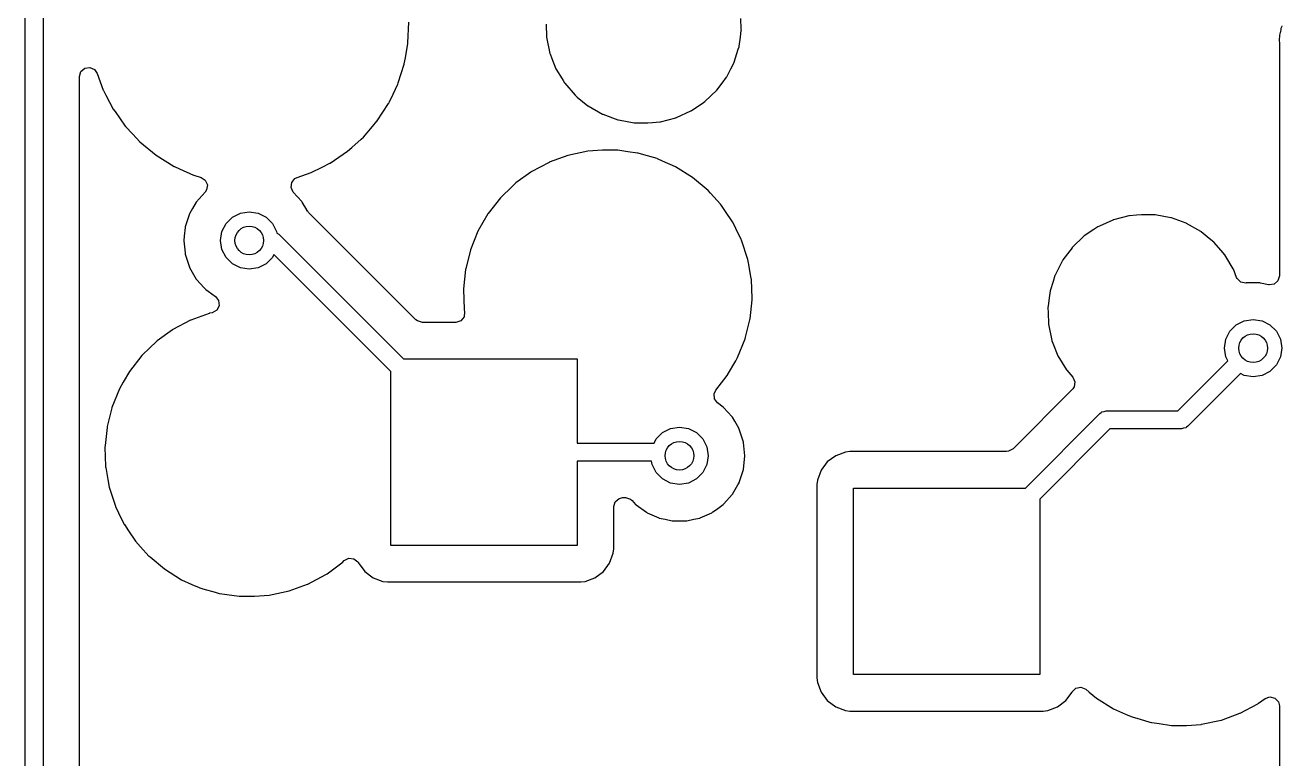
# Model space of a CAD drawing. Extents: x 3.26 to 8.16, y -5.38 to -2.28.
# Drawn here: x 5.76 to 6.45, y -3.71 to -3.308 of the extents above; entities that cross this region are included whole.
import ezdxf

# ---------------------------------------------------------------- set-up
doc = ezdxf.new("R2010")
doc.units = 0
doc.header["$MEASUREMENT"] = 0
doc.layers.add('BLACK', color=7, linetype='CONTINUOUS')

msp = doc.modelspace()

# ---------------------------------------------------------------- linework, layer by layer
at = {"layer": 'BLACK', "linetype": 'CONTINUOUS'}
for p, q in [((5.7596, -3.73187), (5.7596, -3.16789)), ((5.76944, -3.16993), (5.76944, -3.72983)), ((6.1528, -3.30981), (6.15259, -3.30401)), ((5.9698, -3.31727), (5.97032, -3.30599)), ((6.04558, -3.30711), (6.04585, -3.3142)), ((6.15229, -3.3142), (6.15279, -3.3104)), ((6.15279, -3.3104), (6.15282, -3.31019)), ((6.15279, -3.3104), (6.15279, -3.3104)), ((6.15282, -3.31019), (6.1528, -3.30981)), ((6.44867, -3.31168), (6.44833, -3.31301)), ((6.44877, -3.31122), (6.44867, -3.31168)), ((6.44899, -3.30981), (6.44877, -3.31122)), ((6.44904, -3.3095), (6.44899, -3.30981)), ((6.44899, -3.30981), (6.44899, -3.30981)), ((6.44936, -3.30877), (6.44904, -3.3095)), ((6.44961, -3.30803), (6.44936, -3.30877)), ((5.96835, -3.32546), (5.96977, -3.3176)), ((5.96977, -3.3176), (5.9698, -3.31744)), ((5.96977, -3.3176), (5.96977, -3.3176)), ((5.9698, -3.31744), (5.9698, -3.31727)), ((6.04585, -3.3142), (6.04772, -3.32309)), ((6.15162, -3.31919), (6.15229, -3.3142)), ((6.44818, -3.31494), (6.44805, -3.31573)), ((6.44805, -3.31573), (6.44808, -3.31604)), ((6.44808, -3.31604), (6.44822, -3.31746)), ((6.44824, -3.31416), (6.44818, -3.31494)), ((6.44822, -3.31746), (6.44824, -3.31793)), ((6.44833, -3.31301), (6.44824, -3.31337)), ((6.44824, -3.31337), (6.44824, -3.31416)), ((6.44824, -3.31793), (6.44824, -3.4452)), ((5.96774, -3.32888), (5.96835, -3.32546)), ((6.04772, -3.32309), (6.04779, -3.32329)), ((6.04779, -3.32329), (6.04779, -3.32329)), ((6.04779, -3.32329), (6.0488, -3.32583)), ((6.14893, -3.32787), (6.15113, -3.32078)), ((6.15113, -3.32078), (6.15156, -3.31939)), ((6.15156, -3.31939), (6.15162, -3.31919)), ((6.15156, -3.31939), (6.15156, -3.31939)), ((5.79025, -3.33307), (5.79236, -3.33124)), ((5.79236, -3.33124), (5.79513, -3.33084)), ((5.79513, -3.33084), (5.79767, -3.332)), ((5.79767, -3.332), (5.79908, -3.33404)), ((5.96439, -3.33931), (5.96769, -3.32904)), ((5.96769, -3.32904), (5.96774, -3.32888)), ((5.96769, -3.32904), (5.96769, -3.32904)), ((6.0488, -3.32583), (6.05105, -3.33154)), ((6.05105, -3.33154), (6.0544, -3.33705)), ((6.14481, -3.33596), (6.14702, -3.33162)), ((6.14702, -3.33162), (6.14884, -3.32805)), ((6.14884, -3.32805), (6.14893, -3.32787)), ((6.14884, -3.32805), (6.14884, -3.32805)), ((5.78946, -3.33575), (5.79025, -3.33307)), ((5.78946, -3.62367), (5.78946, -3.33575)), ((5.79908, -3.33404), (5.80076, -3.33861)), ((5.80076, -3.33861), (5.8025, -3.34334)), ((5.96418, -3.33995), (5.96439, -3.33931)), ((6.0544, -3.33705), (6.05493, -3.33794)), ((6.05493, -3.33794), (6.05576, -3.33931)), ((6.05576, -3.33931), (6.0559, -3.33947)), ((6.0559, -3.33947), (6.06152, -3.34594)), ((6.13939, -3.34325), (6.14221, -3.33947)), ((6.14221, -3.33947), (6.14469, -3.33613)), ((6.14469, -3.33613), (6.14481, -3.33596)), ((6.14469, -3.33613), (6.14469, -3.33613)), ((5.8025, -3.34334), (5.80257, -3.34348)), ((5.80257, -3.34348), (5.80257, -3.34348)), ((5.80257, -3.34348), (5.80394, -3.34608)), ((5.80394, -3.34608), (5.80792, -3.35362)), ((5.95958, -3.34964), (5.96157, -3.34546)), ((5.96157, -3.34546), (5.96418, -3.33995)), ((6.06152, -3.34594), (6.06172, -3.34617)), ((6.06172, -3.34617), (6.06276, -3.34702)), ((6.13282, -3.34952), (6.13939, -3.34325)), ((5.95295, -3.36006), (5.95911, -3.35059)), ((5.95911, -3.35059), (5.9592, -3.35045)), ((5.95911, -3.35059), (5.95911, -3.35059)), ((5.9592, -3.35045), (5.95958, -3.34964)), ((6.06276, -3.34702), (6.06858, -3.35179)), ((6.06858, -3.35179), (6.06858, -3.35179)), ((6.06858, -3.35179), (6.06874, -3.35193)), ((6.06874, -3.35193), (6.07663, -3.35642)), ((6.12546, -3.35447), (6.13131, -3.35053)), ((6.13131, -3.35053), (6.13282, -3.34952)), ((5.80792, -3.35362), (5.80894, -3.35505)), ((5.80894, -3.35505), (5.81456, -3.36296)), ((5.95276, -3.36033), (5.95286, -3.3602)), ((5.95286, -3.3602), (5.95295, -3.36006)), ((5.95295, -3.36006), (5.95295, -3.36006)), ((6.07663, -3.35642), (6.07683, -3.35649)), ((6.07683, -3.35649), (6.07683, -3.35649)), ((6.07683, -3.35649), (6.08497, -3.35945)), ((6.08497, -3.35945), (6.08497, -3.35945)), ((6.08497, -3.35945), (6.08517, -3.35952)), ((6.08517, -3.35952), (6.08538, -3.35955)), ((6.08538, -3.35955), (6.08538, -3.35956)), ((6.08538, -3.35956), (6.09395, -3.3611)), ((6.10842, -3.36055), (6.1168, -3.35838)), ((6.1168, -3.35838), (6.11701, -3.35832)), ((6.1168, -3.35838), (6.1168, -3.35838)), ((6.11701, -3.35832), (6.1172, -3.35824)), ((6.1172, -3.35824), (6.12509, -3.35468)), ((6.1172, -3.35824), (6.1172, -3.35824)), ((6.12509, -3.35468), (6.12529, -3.35459)), ((6.12529, -3.35459), (6.12546, -3.35447)), ((6.12546, -3.35447), (6.12546, -3.35447)), ((5.81456, -3.36296), (5.81456, -3.36296)), ((5.81456, -3.36296), (5.81465, -3.3631)), ((5.81465, -3.3631), (5.81477, -3.36322)), ((5.81477, -3.36322), (5.81477, -3.36322)), ((5.81477, -3.36322), (5.81875, -3.36749)), ((5.9453, -3.36903), (5.95027, -3.36323)), ((5.95027, -3.36323), (5.95276, -3.36033)), ((5.95276, -3.36033), (5.95276, -3.36033)), ((6.09395, -3.3611), (6.09395, -3.3611)), ((6.09395, -3.3611), (6.09411, -3.36113)), ((6.09411, -3.36113), (6.09481, -3.36117)), ((6.09481, -3.36117), (6.095, -3.36118)), ((6.095, -3.36118), (6.095, -3.36118)), ((6.095, -3.36118), (6.09506, -3.36118)), ((6.09506, -3.36118), (6.10144, -3.36118)), ((6.10144, -3.36118), (6.10408, -3.36096)), ((6.10408, -3.36096), (6.108, -3.36062)), ((6.108, -3.36062), (6.10821, -3.3606)), ((6.108, -3.36062), (6.108, -3.36062)), ((6.10821, -3.3606), (6.10842, -3.36055)), ((6.10842, -3.36055), (6.10842, -3.36055)), ((5.81875, -3.36749), (5.82258, -3.3716)), ((5.82258, -3.3716), (5.83157, -3.37898)), ((5.93895, -3.37471), (5.94413, -3.37007)), ((5.94413, -3.37007), (5.9453, -3.36903)), ((5.83157, -3.37898), (5.84145, -3.38511)), ((5.92702, -3.38331), (5.93663, -3.37678)), ((5.93663, -3.37678), (5.93895, -3.37471)), ((6.05747, -3.37916), (6.0474, -3.38282)), ((6.05763, -3.3791), (6.05747, -3.37916)), ((6.05747, -3.37916), (6.05747, -3.37916)), ((6.06845, -3.3768), (6.05763, -3.3791)), ((6.06862, -3.37679), (6.06845, -3.3768)), ((6.07663, -3.37623), (6.06862, -3.37679)), ((6.06862, -3.37679), (6.06862, -3.37679)), ((6.07672, -3.37622), (6.07663, -3.37623)), ((6.07663, -3.37623), (6.07663, -3.37623)), ((6.08501, -3.37622), (6.07672, -3.37622)), ((6.09058, -3.37701), (6.08501, -3.37622)), ((6.09579, -3.37774), (6.09058, -3.37701)), ((6.09596, -3.37776), (6.09579, -3.37774)), ((6.09579, -3.37774), (6.09579, -3.37774)), ((6.09613, -3.37781), (6.09596, -3.37776)), ((6.09921, -3.37869), (6.09613, -3.37781)), ((6.09613, -3.37781), (6.09613, -3.37781)), ((6.10659, -3.38081), (6.09921, -3.37869)), ((6.10675, -3.38088), (6.10659, -3.38081)), ((6.10961, -3.38215), (6.10675, -3.38088)), ((6.10675, -3.38088), (6.10675, -3.38088)), ((5.84145, -3.38511), (5.8416, -3.38517)), ((5.8416, -3.38517), (5.8416, -3.38517)), ((5.8416, -3.38517), (5.84427, -3.38637)), ((5.84427, -3.38637), (5.85205, -3.38987)), ((5.91662, -3.38852), (5.92262, -3.38552)), ((5.92262, -3.38552), (5.92687, -3.38339)), ((5.92687, -3.38339), (5.92702, -3.38331)), ((5.92687, -3.38339), (5.92687, -3.38339)), ((6.04724, -3.38288), (6.03747, -3.38807)), ((6.0474, -3.38282), (6.04724, -3.38288)), ((6.0474, -3.38282), (6.0474, -3.38282)), ((6.11669, -3.38531), (6.10961, -3.38215)), ((6.12607, -3.39117), (6.11669, -3.38531)), ((5.85205, -3.38987), (5.85221, -3.38992)), ((5.85221, -3.38992), (5.85221, -3.38992)), ((5.85221, -3.38992), (5.85618, -3.3911)), ((5.85618, -3.3911), (5.85852, -3.39262)), ((5.85852, -3.39262), (5.85967, -3.39517)), ((5.90562, -3.39667), (5.90596, -3.3939)), ((5.90596, -3.3939), (5.90775, -3.39175)), ((5.90775, -3.39175), (5.9089, -3.39118)), ((5.9089, -3.39118), (5.91662, -3.38852)), ((6.0284, -3.39469), (6.02713, -3.39593)), ((6.02853, -3.39457), (6.0284, -3.39469)), ((6.0284, -3.39469), (6.0284, -3.39469)), ((6.02904, -3.3942), (6.02853, -3.39457)), ((6.03733, -3.38818), (6.02904, -3.3942)), ((6.03747, -3.38807), (6.03733, -3.38818)), ((6.03733, -3.38818), (6.03733, -3.38818)), ((6.13454, -3.39828), (6.12607, -3.39117)), ((5.85845, -3.39918), (5.85353, -3.40463)), ((5.85926, -3.39794), (5.85845, -3.39918)), ((5.85967, -3.39517), (5.85926, -3.39794)), ((5.90683, -3.39919), (5.90562, -3.39667)), ((5.91155, -3.40444), (5.90683, -3.39919)), ((6.02713, -3.39593), (6.02057, -3.40226)), ((6.13589, -3.39977), (6.13454, -3.39828)), ((6.14139, -3.40588), (6.13589, -3.39977)), ((5.85143, -3.40828), (5.84995, -3.41083)), ((5.85353, -3.40463), (5.85143, -3.40828)), ((5.91173, -3.40463), (5.91155, -3.40444)), ((5.9142, -3.40891), (5.91173, -3.40463)), ((6.02057, -3.40226), (6.01376, -3.41097)), ((6.14194, -3.40649), (6.14139, -3.40588)), ((6.14417, -3.4098), (6.14194, -3.40649)), ((5.84977, -3.41114), (5.84745, -3.41829)), ((5.84995, -3.41083), (5.84977, -3.41114)), ((5.86989, -3.41651), (5.87337, -3.41303)), ((5.87337, -3.41303), (5.87776, -3.41079)), ((5.87776, -3.41079), (5.88263, -3.41002)), ((5.88263, -3.41002), (5.8875, -3.41079)), ((5.8875, -3.41079), (5.89189, -3.41303)), ((5.89189, -3.41303), (5.89537, -3.41651)), ((5.91432, -3.40912), (5.9142, -3.40891)), ((5.91467, -3.40963), (5.91432, -3.40912)), ((5.9148, -3.40975), (5.91467, -3.40963)), ((5.91496, -3.41), (5.9148, -3.40975)), ((5.91525, -3.41033), (5.91496, -3.41)), ((5.97418, -3.46926), (5.91525, -3.41033)), ((6.01368, -3.41112), (6.01096, -3.41583)), ((6.01376, -3.41097), (6.01368, -3.41112)), ((6.01368, -3.41112), (6.01368, -3.41112)), ((6.14803, -3.41552), (6.14417, -3.4098)), ((6.35672, -3.41456), (6.34939, -3.41787)), ((6.35691, -3.41448), (6.35672, -3.41456)), ((6.35672, -3.41456), (6.35672, -3.41456)), ((6.35712, -3.41442), (6.35691, -3.41448)), ((6.3655, -3.41225), (6.35712, -3.41442)), ((6.35712, -3.41442), (6.35712, -3.41442)), ((6.3657, -3.41219), (6.3655, -3.41225)), ((6.3655, -3.41225), (6.3655, -3.41225)), ((6.36591, -3.41218), (6.3657, -3.41219)), ((6.36984, -3.41184), (6.36591, -3.41218)), ((6.36591, -3.41218), (6.36591, -3.41218)), ((6.37247, -3.41162), (6.36984, -3.41184)), ((6.37886, -3.41162), (6.37247, -3.41162)), ((6.37892, -3.41162), (6.37886, -3.41162)), ((6.37911, -3.41163), (6.37892, -3.41162)), ((6.37892, -3.41162), (6.37892, -3.41162)), ((6.37981, -3.41166), (6.37911, -3.41163)), ((6.37997, -3.41169), (6.37981, -3.41166)), ((6.38854, -3.41324), (6.37997, -3.41169)), ((6.37997, -3.41169), (6.37997, -3.41169)), ((6.38875, -3.41328), (6.38854, -3.41324)), ((6.38854, -3.41324), (6.38854, -3.41324)), ((6.38894, -3.41335), (6.38875, -3.41328)), ((6.39709, -3.41631), (6.38894, -3.41335)), ((6.38894, -3.41335), (6.38894, -3.41335)), ((5.84742, -3.41855), (5.84691, -3.42339)), ((5.84745, -3.41829), (5.84742, -3.41855)), ((5.84742, -3.41855), (5.84742, -3.41855)), ((5.86688, -3.42577), (5.86765, -3.4209)), ((5.86765, -3.4209), (5.86989, -3.41651)), ((5.89537, -3.41651), (5.89761, -3.4209)), ((5.89761, -3.4209), (5.89772, -3.42163)), ((5.89772, -3.42163), (5.89784, -3.42171)), ((5.89784, -3.42171), (5.89891, -3.42229)), ((5.89891, -3.42229), (5.96734, -3.49073)), ((6.00823, -3.42055), (6.00409, -3.4308)), ((6.01096, -3.41583), (6.00823, -3.42055)), ((6.14813, -3.41566), (6.14803, -3.41552)), ((6.14803, -3.41552), (6.14803, -3.41552)), ((6.14984, -3.41918), (6.14813, -3.41566)), ((6.15274, -3.42512), (6.14984, -3.41918)), ((6.34633, -3.41976), (6.3411, -3.42328)), ((6.34846, -3.41832), (6.34633, -3.41976)), ((6.34863, -3.41821), (6.34846, -3.41832)), ((6.34846, -3.41832), (6.34846, -3.41832)), ((6.34939, -3.41787), (6.34863, -3.41821)), ((6.39728, -3.41638), (6.39709, -3.41631)), ((6.39709, -3.41631), (6.39709, -3.41631)), ((6.40518, -3.42087), (6.39728, -3.41638)), ((6.40534, -3.42101), (6.40518, -3.42087)), ((6.40969, -3.42457), (6.40534, -3.42101)), ((6.40534, -3.42101), (6.40534, -3.42101)), ((5.84691, -3.42339), (5.84666, -3.42577)), ((5.84666, -3.42577), (5.84669, -3.42603)), ((5.84669, -3.42603), (5.84738, -3.43261)), ((5.86765, -3.43064), (5.86688, -3.42577)), ((6.15297, -3.4256), (6.15274, -3.42512)), ((6.15639, -3.43612), (6.15297, -3.4256)), ((6.3411, -3.42328), (6.33453, -3.42955)), ((6.4122, -3.42663), (6.40969, -3.42457)), ((6.41234, -3.42679), (6.4122, -3.42663)), ((6.41739, -3.43261), (6.41234, -3.42679)), ((6.41234, -3.42679), (6.41234, -3.42679)), ((5.84738, -3.43261), (5.84745, -3.43325)), ((5.84745, -3.43325), (5.84977, -3.4404)), ((5.86989, -3.43503), (5.86765, -3.43064)), ((5.87337, -3.43851), (5.86989, -3.43503)), ((5.89537, -3.43503), (5.89189, -3.43851)), ((5.89616, -3.43347), (5.89537, -3.43503)), ((5.96038, -3.49769), (5.89616, -3.43347)), ((6.00405, -3.43097), (6.00148, -3.44126)), ((6.00409, -3.4308), (6.00405, -3.43097)), ((6.00405, -3.43097), (6.00405, -3.43097)), ((6.15673, -3.43804), (6.15639, -3.43612)), ((6.3344, -3.42972), (6.32941, -3.43643)), ((6.33453, -3.42955), (6.3344, -3.42972)), ((6.41815, -3.43349), (6.41739, -3.43261)), ((6.41826, -3.43367), (6.41815, -3.43349)), ((6.4188, -3.43456), (6.41826, -3.43367)), ((6.41826, -3.43367), (6.41826, -3.43367)), ((6.42287, -3.44126), (6.4188, -3.43456)), ((5.84977, -3.4404), (5.8499, -3.44062)), ((5.8499, -3.44062), (5.8499, -3.44062)), ((5.8499, -3.44062), (5.8506, -3.44183)), ((5.8506, -3.44183), (5.85353, -3.44691)), ((5.87776, -3.44075), (5.87337, -3.43851)), ((5.88263, -3.44152), (5.87776, -3.44075)), ((5.8875, -3.44075), (5.88263, -3.44152)), ((5.89189, -3.43851), (5.8875, -3.44075)), ((6.0014, -3.4417), (6.00028, -3.45232)), ((6.00142, -3.44153), (6.0014, -3.4417)), ((6.0014, -3.4417), (6.0014, -3.4417)), ((6.00148, -3.44126), (6.00142, -3.44153)), ((6.15826, -3.44669), (6.15673, -3.43804)), ((6.32901, -3.43702), (6.32509, -3.44473)), ((6.3291, -3.43683), (6.32901, -3.43702)), ((6.32941, -3.43643), (6.3291, -3.43683)), ((6.42294, -3.44145), (6.42287, -3.44126)), ((6.42474, -3.44599), (6.42294, -3.44145)), ((6.42294, -3.44145), (6.42294, -3.44145)), ((5.85353, -3.44691), (5.85371, -3.4471)), ((5.85371, -3.4471), (5.85371, -3.4471)), ((5.85371, -3.4471), (5.85786, -3.45172)), ((6.15831, -3.44701), (6.15826, -3.44669)), ((6.15832, -3.44718), (6.15831, -3.44701)), ((6.15868, -3.45767), (6.15832, -3.44718)), ((6.15832, -3.44718), (6.15832, -3.44718)), ((6.32396, -3.44825), (6.32236, -3.4534)), ((6.32499, -3.44493), (6.32396, -3.44825)), ((6.32509, -3.44473), (6.32499, -3.44493)), ((6.42508, -3.44669), (6.42474, -3.44599)), ((6.42712, -3.4486), (6.42508, -3.44669)), ((6.42985, -3.4491), (6.42712, -3.4486)), ((6.43005, -3.44906), (6.42985, -3.4491)), ((6.43757, -3.44906), (6.43005, -3.44906)), ((6.43782, -3.44911), (6.43757, -3.44906)), ((6.44225, -3.45005), (6.43782, -3.44911)), ((6.43782, -3.44911), (6.43782, -3.44911)), ((6.44534, -3.44971), (6.44257, -3.45011)), ((6.44745, -3.44788), (6.44534, -3.44971)), ((6.44824, -3.4452), (6.44745, -3.44788)), ((5.85786, -3.45172), (5.85856, -3.4525)), ((5.85856, -3.4525), (5.85877, -3.45265)), ((5.85877, -3.45265), (5.85877, -3.45265)), ((5.85877, -3.45265), (5.86008, -3.4536)), ((5.86008, -3.4536), (5.86412, -3.45654)), ((5.86412, -3.45654), (5.86583, -3.45875)), ((6.00028, -3.45232), (6.00026, -3.45253)), ((6.00026, -3.45253), (6.00027, -3.4527)), ((6.00027, -3.4527), (6.00027, -3.4527)), ((6.00027, -3.4527), (6.00064, -3.46341)), ((6.32198, -3.456), (6.32123, -3.46167)), ((6.32229, -3.45361), (6.32198, -3.456)), ((6.32236, -3.4534), (6.32229, -3.45361)), ((6.32236, -3.4534), (6.32236, -3.4534)), ((6.44257, -3.45011), (6.44225, -3.45005)), ((5.86607, -3.46154), (5.86477, -3.46401)), ((5.86583, -3.45875), (5.86607, -3.46154)), ((6.00064, -3.46341), (6.00065, -3.46358)), ((6.00065, -3.46358), (6.00068, -3.46375)), ((6.15758, -3.46874), (6.15868, -3.45824)), ((6.1587, -3.45806), (6.15868, -3.45767)), ((6.15868, -3.45824), (6.1587, -3.45806)), ((6.15868, -3.45824), (6.15868, -3.45824)), ((6.32123, -3.46167), (6.3211, -3.46261)), ((6.3211, -3.46261), (6.32111, -3.46282)), ((6.32111, -3.46282), (6.32111, -3.46282)), ((6.32111, -3.46282), (6.3212, -3.46517)), ((5.85039, -3.4695), (5.84062, -3.47469)), ((5.85055, -3.46944), (5.85039, -3.4695)), ((5.86062, -3.46577), (5.85055, -3.46944)), ((5.85055, -3.46944), (5.85055, -3.46944)), ((5.86078, -3.46571), (5.86062, -3.46577)), ((5.86062, -3.46577), (5.86062, -3.46577)), ((5.86095, -3.46568), (5.86078, -3.46571)), ((5.86224, -3.4654), (5.86095, -3.46568)), ((5.86095, -3.46568), (5.86095, -3.46568)), ((5.86477, -3.46401), (5.86224, -3.4654)), ((5.97501, -3.46992), (5.97418, -3.46926)), ((5.97769, -3.47071), (5.97501, -3.46992)), ((5.9988, -3.46984), (5.99599, -3.47071)), ((6.00057, -3.46767), (5.9988, -3.46984)), ((6.00088, -3.46489), (6.00057, -3.46767)), ((6.00068, -3.46375), (6.00068, -3.46375)), ((6.00068, -3.46375), (6.00088, -3.46489)), ((6.15511, -3.47881), (6.1575, -3.46923)), ((6.1575, -3.46923), (6.15754, -3.46906)), ((6.1575, -3.46923), (6.1575, -3.46923)), ((6.15754, -3.46906), (6.15758, -3.46874)), ((6.3212, -3.46517), (6.32144, -3.47169)), ((6.42455, -3.47209), (6.42894, -3.46985)), ((6.42894, -3.46985), (6.43381, -3.46908)), ((6.43381, -3.46908), (6.43868, -3.46985)), ((6.43868, -3.46985), (6.44307, -3.47209)), ((5.84048, -3.47479), (5.8321, -3.48088)), ((5.84062, -3.47469), (5.84048, -3.47479)), ((5.84048, -3.47479), (5.84048, -3.47479)), ((5.99599, -3.47071), (5.97769, -3.47071)), ((6.32144, -3.47169), (6.32331, -3.48057)), ((6.41883, -3.47996), (6.42107, -3.47557)), ((6.42107, -3.47557), (6.42455, -3.47209)), ((6.44307, -3.47209), (6.44655, -3.47557)), ((6.44655, -3.47557), (6.44879, -3.47996)), ((5.83155, -3.48131), (5.82826, -3.48448)), ((5.83168, -3.48119), (5.83155, -3.48131)), ((5.83155, -3.48131), (5.83155, -3.48131)), ((5.8321, -3.48088), (5.83168, -3.48119)), ((6.15072, -3.49005), (6.15487, -3.47979)), ((6.15487, -3.47979), (6.15511, -3.47881)), ((6.32331, -3.48057), (6.32338, -3.48077)), ((6.32338, -3.48077), (6.32338, -3.48077)), ((6.32338, -3.48077), (6.32388, -3.48204)), ((6.32388, -3.48204), (6.32664, -3.48902)), ((6.41806, -3.48483), (6.41883, -3.47996)), ((6.44879, -3.47996), (6.44956, -3.48483)), ((5.82372, -3.48887), (5.81691, -3.49758)), ((5.82826, -3.48448), (5.82372, -3.48887)), ((5.96734, -3.49073), (6.06275, -3.49073)), ((6.06275, -3.49073), (6.06275, -3.53699)), ((6.14976, -3.49171), (6.15072, -3.49005)), ((6.32664, -3.48902), (6.33135, -3.49679)), ((6.41883, -3.48969), (6.41806, -3.48483)), ((6.4199, -3.49178), (6.41883, -3.48969)), ((6.44879, -3.48969), (6.44655, -3.49408)), ((6.44956, -3.48483), (6.44879, -3.48969)), ((5.81683, -3.49773), (5.8135, -3.50349)), ((5.81691, -3.49758), (5.81683, -3.49773)), ((5.81683, -3.49773), (5.81683, -3.49773)), ((5.96038, -3.59309), (5.96038, -3.49769)), ((6.14528, -3.49947), (6.14976, -3.49171)), ((6.33135, -3.49679), (6.33149, -3.49695)), ((6.33149, -3.49695), (6.3348, -3.50076)), ((6.3924, -3.51927), (6.4199, -3.49178)), ((6.44307, -3.49757), (6.43868, -3.4998)), ((6.44655, -3.49408), (6.44307, -3.49757)), ((5.8135, -3.50349), (5.81138, -3.50716)), ((6.13879, -3.50781), (6.14509, -3.49976)), ((6.14509, -3.49976), (6.14519, -3.49962)), ((6.14509, -3.49976), (6.14509, -3.49976)), ((6.14519, -3.49962), (6.14528, -3.49947)), ((6.14528, -3.49947), (6.14528, -3.49947)), ((6.3348, -3.50076), (6.33597, -3.5033)), ((6.33597, -3.5033), (6.33557, -3.50607)), ((6.42686, -3.49874), (6.39792, -3.52768)), ((6.42894, -3.4998), (6.42686, -3.49874)), ((6.43381, -3.50057), (6.42894, -3.4998)), ((6.43868, -3.4998), (6.43381, -3.50057)), ((5.81138, -3.50716), (5.80724, -3.51742)), ((6.13784, -3.50988), (6.13879, -3.50781)), ((6.13808, -3.51267), (6.13784, -3.50988)), ((6.33454, -3.50756), (6.30197, -3.54012)), ((6.33485, -3.50721), (6.33454, -3.50756)), ((6.33488, -3.50717), (6.33485, -3.50721)), ((6.33557, -3.50607), (6.33488, -3.50717)), ((5.8072, -3.51758), (5.80465, -3.5278)), ((5.80724, -3.51742), (5.8072, -3.51758)), ((5.8072, -3.51758), (5.8072, -3.51758)), ((6.13979, -3.51488), (6.13808, -3.51267)), ((6.14291, -3.51715), (6.13979, -3.51488)), ((6.14309, -3.51735), (6.14291, -3.51715)), ((6.14775, -3.52252), (6.14309, -3.51735)), ((6.14309, -3.51735), (6.14309, -3.51735)), ((6.14795, -3.52274), (6.14775, -3.52252)), ((6.14925, -3.525), (6.14795, -3.52274)), ((6.1514, -3.52873), (6.14925, -3.525)), ((6.30881, -3.5616), (6.34969, -3.52072)), ((6.34969, -3.52072), (6.35039, -3.52019)), ((6.35039, -3.52019), (6.35051, -3.52005)), ((6.35051, -3.52005), (6.35062, -3.52002)), ((6.35062, -3.52002), (6.35082, -3.51987)), ((6.35082, -3.51987), (6.35201, -3.51962)), ((6.35201, -3.51962), (6.35317, -3.51927)), ((6.35317, -3.51927), (6.3924, -3.51927)), ((5.80455, -3.52832), (5.8035, -3.53829)), ((5.80456, -3.52815), (5.80455, -3.52832)), ((5.80455, -3.52832), (5.80455, -3.52832)), ((5.80465, -3.5278), (5.80456, -3.52815)), ((6.10611, -3.53462), (6.10959, -3.53114)), ((6.10959, -3.53114), (6.11398, -3.5289)), ((6.11398, -3.5289), (6.11885, -3.52813)), ((6.11885, -3.52813), (6.12372, -3.5289)), ((6.12372, -3.5289), (6.12811, -3.53114)), ((6.12811, -3.53114), (6.13159, -3.53462)), ((6.15171, -3.52925), (6.1514, -3.52873)), ((6.15403, -3.5364), (6.15171, -3.52925)), ((6.35521, -3.52912), (6.31668, -3.56764)), ((6.39444, -3.52912), (6.35521, -3.52912)), ((6.3956, -3.52878), (6.39444, -3.52912)), ((6.39679, -3.52852), (6.3956, -3.52878)), ((6.39699, -3.52837), (6.39679, -3.52852)), ((6.3971, -3.52834), (6.39699, -3.52837)), ((6.39722, -3.5282), (6.3971, -3.52834)), ((6.39792, -3.52768), (6.39722, -3.5282)), ((5.8035, -3.53829), (5.80341, -3.53914)), ((5.80341, -3.53914), (5.80341, -3.53932)), ((5.80341, -3.53932), (5.80341, -3.53932)), ((5.80341, -3.53932), (5.80377, -3.54952)), ((6.06275, -3.53699), (6.1049, -3.53699)), ((6.1049, -3.53699), (6.10611, -3.53462)), ((6.13159, -3.53462), (6.13383, -3.53901)), ((6.13383, -3.53901), (6.1346, -3.54388)), ((6.15406, -3.53666), (6.15403, -3.5364)), ((6.15462, -3.54204), (6.15406, -3.53666)), ((6.15406, -3.53666), (6.15406, -3.53666)), ((6.1346, -3.54388), (6.13383, -3.54875)), ((6.15423, -3.5494), (6.15479, -3.54414)), ((6.15481, -3.54388), (6.15462, -3.54204)), ((6.15479, -3.54414), (6.15481, -3.54388)), ((6.20461, -3.54386), (6.20002, -3.54729)), ((6.20998, -3.54184), (6.20461, -3.54386)), ((6.21243, -3.54158), (6.20998, -3.54184)), ((6.29846, -3.54158), (6.21243, -3.54158)), ((6.29952, -3.54146), (6.29846, -3.54158)), ((6.30197, -3.54012), (6.29952, -3.54146)), ((5.80377, -3.54952), (5.80379, -3.5502)), ((5.80379, -3.5502), (5.80382, -3.55037)), ((5.80382, -3.55037), (5.80382, -3.55037)), ((5.80382, -3.55037), (5.80498, -3.55693)), ((6.10357, -3.54683), (6.06275, -3.54683)), ((6.06275, -3.54683), (6.06275, -3.59309)), ((6.10387, -3.54875), (6.10357, -3.54683)), ((6.10611, -3.55314), (6.10387, -3.54875)), ((6.10959, -3.55662), (6.10611, -3.55314)), ((6.13159, -3.55314), (6.12811, -3.55662)), ((6.13383, -3.54875), (6.13159, -3.55314)), ((6.15171, -3.55851), (6.15403, -3.55136)), ((6.15403, -3.55136), (6.15423, -3.5494)), ((6.19658, -3.55188), (6.19457, -3.55725)), ((6.20002, -3.54729), (6.19658, -3.55188)), ((5.80498, -3.55693), (5.80572, -3.56109)), ((6.11398, -3.55886), (6.10959, -3.55662)), ((6.11885, -3.55963), (6.11398, -3.55886)), ((6.12372, -3.55886), (6.11885, -3.55963)), ((6.12811, -3.55662), (6.12372, -3.55886)), ((6.14795, -3.56502), (6.15092, -3.55987)), ((6.15092, -3.55987), (6.15158, -3.55873)), ((6.15158, -3.55873), (6.15171, -3.55851)), ((6.15158, -3.55873), (6.15158, -3.55873)), ((6.19457, -3.55725), (6.1943, -3.5597)), ((6.1943, -3.5597), (6.1943, -3.66585)), ((5.80572, -3.56109), (5.80913, -3.57161)), ((6.08567, -3.5673), (6.08773, -3.56685)), ((6.08773, -3.56685), (6.08919, -3.56685)), ((6.08919, -3.56685), (6.09188, -3.56764)), ((6.14323, -3.57026), (6.14777, -3.56521)), ((6.14777, -3.56521), (6.14795, -3.56502)), ((6.14777, -3.56521), (6.14777, -3.56521)), ((6.21432, -3.66396), (6.21432, -3.5616)), ((6.21432, -3.5616), (6.30881, -3.5616)), ((5.80913, -3.57161), (5.80921, -3.57176)), ((5.80921, -3.57176), (5.80921, -3.57176)), ((5.80921, -3.57176), (5.81085, -3.57513)), ((6.08277, -3.57181), (6.08355, -3.56913)), ((6.08277, -3.59499), (6.08277, -3.57181)), ((6.08355, -3.56913), (6.08567, -3.5673)), ((6.09188, -3.56764), (6.09288, -3.56849)), ((6.09288, -3.56849), (6.09478, -3.57061)), ((6.09478, -3.57061), (6.09499, -3.57076)), ((6.09499, -3.57076), (6.095, -3.57076)), ((6.095, -3.57076), (6.10066, -3.57487)), ((6.13723, -3.57474), (6.13921, -3.5733)), ((6.13921, -3.5733), (6.14291, -3.57061)), ((6.14291, -3.57061), (6.14323, -3.57026)), ((6.31668, -3.56764), (6.31668, -3.66396)), ((5.81085, -3.57513), (5.81398, -3.58154)), ((6.10066, -3.57487), (6.10087, -3.57503)), ((6.10087, -3.57503), (6.1011, -3.57513)), ((6.1011, -3.57513), (6.1011, -3.57513)), ((6.1011, -3.57513), (6.1075, -3.57798)), ((6.1075, -3.57798), (6.10774, -3.57809)), ((6.10774, -3.57809), (6.11097, -3.57877)), ((6.11097, -3.57877), (6.11484, -3.57959)), ((6.11484, -3.57959), (6.11484, -3.57959)), ((6.11484, -3.57959), (6.11509, -3.57965)), ((6.11509, -3.57965), (6.12261, -3.57965)), ((6.12261, -3.57965), (6.12286, -3.57959)), ((6.12286, -3.57959), (6.12673, -3.57877)), ((6.12286, -3.57959), (6.12286, -3.57959)), ((6.12673, -3.57877), (6.12996, -3.57809)), ((6.12996, -3.57809), (6.1302, -3.57798)), ((6.1302, -3.57798), (6.13659, -3.57513)), ((6.13659, -3.57513), (6.13683, -3.57503)), ((6.13659, -3.57513), (6.13659, -3.57513)), ((6.13683, -3.57503), (6.13723, -3.57474)), ((5.81398, -3.58154), (5.81408, -3.58169)), ((5.81408, -3.58169), (5.81408, -3.58169)), ((5.81408, -3.58169), (5.81636, -3.58507)), ((5.81636, -3.58507), (5.82016, -3.59071)), ((5.82016, -3.59071), (5.82028, -3.59084)), ((5.82028, -3.59084), (5.82028, -3.59084)), ((5.82028, -3.59084), (5.82297, -3.59383)), ((5.82297, -3.59383), (5.82756, -3.59893)), ((6.06275, -3.59309), (5.96038, -3.59309)), ((5.82756, -3.59893), (5.8277, -3.59904)), ((5.8277, -3.59904), (5.8277, -3.59904)), ((5.8277, -3.59904), (5.82818, -3.59945)), ((5.82818, -3.59945), (5.83604, -3.60604)), ((5.93358, -3.60263), (5.93481, -3.60145)), ((5.93481, -3.60145), (5.93729, -3.60015)), ((5.93729, -3.60015), (5.94007, -3.6004)), ((5.94007, -3.6004), (5.94228, -3.60211)), ((6.08049, -3.6028), (6.0825, -3.59744)), ((6.0825, -3.59744), (6.08277, -3.59499)), ((5.83604, -3.60604), (5.84541, -3.6119)), ((5.92463, -3.60913), (5.92536, -3.60861)), ((5.92536, -3.60861), (5.93344, -3.60274)), ((5.93344, -3.60274), (5.93358, -3.60263)), ((5.93344, -3.60274), (5.93344, -3.60274)), ((5.94228, -3.60211), (5.94254, -3.60253)), ((5.94254, -3.60253), (5.94264, -3.6028)), ((5.94264, -3.6028), (5.94286, -3.60309)), ((5.94286, -3.60309), (5.94286, -3.60309)), ((5.94286, -3.60309), (5.94293, -3.60319)), ((5.94293, -3.60319), (5.94608, -3.60739)), ((5.94608, -3.60739), (5.95067, -3.61083)), ((6.07246, -3.61083), (6.07705, -3.60739)), ((6.07705, -3.60739), (6.08049, -3.6028)), ((5.84541, -3.6119), (5.85121, -3.61448)), ((5.85121, -3.61448), (5.85515, -3.61623)), ((5.90464, -3.61805), (5.91471, -3.61439)), ((5.91471, -3.61439), (5.91487, -3.61433)), ((5.91471, -3.61439), (5.91471, -3.61439)), ((5.91487, -3.61433), (5.92463, -3.60913)), ((5.95067, -3.61083), (5.95604, -3.61285)), ((5.95604, -3.61285), (5.95849, -3.61311)), ((5.95849, -3.61311), (6.06464, -3.61311)), ((6.06464, -3.61311), (6.06709, -3.61285)), ((6.06709, -3.61285), (6.07246, -3.61083)), ((5.85515, -3.61623), (5.85552, -3.6164)), ((5.85552, -3.6164), (5.85718, -3.61688)), ((5.85718, -3.61688), (5.86394, -3.61881)), ((5.86394, -3.61881), (5.86615, -3.61945)), ((5.86615, -3.61945), (5.86632, -3.61947)), ((5.86632, -3.61947), (5.86632, -3.61947)), ((5.86632, -3.61947), (5.87037, -3.62004)), ((5.87037, -3.62004), (5.8771, -3.62099)), ((5.8771, -3.62099), (5.88539, -3.62099)), ((5.88539, -3.62099), (5.88548, -3.62098)), ((5.88548, -3.62098), (5.89349, -3.62042)), ((5.88548, -3.62098), (5.88548, -3.62098)), ((5.89349, -3.62042), (5.89366, -3.62041)), ((5.89349, -3.62042), (5.89349, -3.62042)), ((5.89366, -3.62041), (5.90448, -3.61811)), ((5.90448, -3.61811), (5.90464, -3.61805)), ((5.90464, -3.61805), (5.90464, -3.61805)), ((5.78946, -3.71949), (5.78946, -3.62367)), ((6.1943, -3.66585), (6.19457, -3.6683)), ((6.19457, -3.6683), (6.19658, -3.67367)), ((6.31668, -3.66396), (6.21432, -3.66396)), ((6.19658, -3.67367), (6.20002, -3.67826)), ((6.33099, -3.67826), (6.33442, -3.67367)), ((6.33442, -3.67367), (6.33452, -3.67342)), ((6.33452, -3.67342), (6.33647, -3.67147)), ((6.33647, -3.67147), (6.3392, -3.67088)), ((6.3392, -3.67088), (6.34203, -3.67203)), ((6.34203, -3.67203), (6.34387, -3.67357)), ((6.34387, -3.67357), (6.34785, -3.67691)), ((6.34785, -3.67691), (6.35723, -3.68277)), ((6.43679, -3.67975), (6.44036, -3.67715)), ((6.44036, -3.67715), (6.443, -3.67621)), ((6.443, -3.67621), (6.44572, -3.67685)), ((6.44572, -3.67685), (6.44767, -3.67885)), ((6.20002, -3.67826), (6.20461, -3.6817)), ((6.20461, -3.6817), (6.20998, -3.68371)), ((6.20998, -3.68371), (6.21243, -3.68398)), ((6.21243, -3.68398), (6.31858, -3.68398)), ((6.31858, -3.68398), (6.32103, -3.68371)), ((6.32103, -3.68371), (6.3264, -3.6817)), ((6.3264, -3.6817), (6.33099, -3.67826)), ((6.35723, -3.68277), (6.36365, -3.68563)), ((6.42668, -3.68519), (6.43645, -3.68)), ((6.43645, -3.68), (6.43679, -3.67975)), ((6.44767, -3.67885), (6.44824, -3.68117)), ((6.44824, -3.68117), (6.44824, -3.88625)), ((6.36365, -3.68563), (6.36676, -3.68701)), ((6.36676, -3.68701), (6.36733, -3.68726)), ((6.36733, -3.68726), (6.37172, -3.68853)), ((6.37172, -3.68853), (6.37702, -3.69004)), ((6.37702, -3.69004), (6.37796, -3.69031)), ((6.37796, -3.69031), (6.37813, -3.69034)), ((6.37813, -3.69034), (6.37813, -3.69034)), ((6.37813, -3.69034), (6.38218, -3.69091)), ((6.38218, -3.69091), (6.38891, -3.69185)), ((6.39729, -3.69185), (6.4053, -3.69129)), ((6.4053, -3.69129), (6.40547, -3.69127)), ((6.4053, -3.69129), (6.4053, -3.69129)), ((6.40547, -3.69127), (6.41629, -3.68897)), ((6.41629, -3.68897), (6.41645, -3.68892)), ((6.41645, -3.68892), (6.42652, -3.68525)), ((6.41645, -3.68892), (6.41645, -3.68892)), ((6.42652, -3.68525), (6.42668, -3.68519)), ((6.42652, -3.68525), (6.42652, -3.68525)), ((6.38891, -3.69185), (6.3972, -3.69185)), ((6.3972, -3.69185), (6.39729, -3.69185)), ((6.39729, -3.69185), (6.39729, -3.69185))]:
    msp.add_line(p, q, dxfattribs=at)
at = {"layer": 'BLACK'}
for centre in [(5.88263, -3.42577), (6.43381, -3.48483), (6.11885, -3.54388)]:
    msp.add_circle(centre, 0.00787, dxfattribs=at)

doc.saveas('drawing.dxf')
